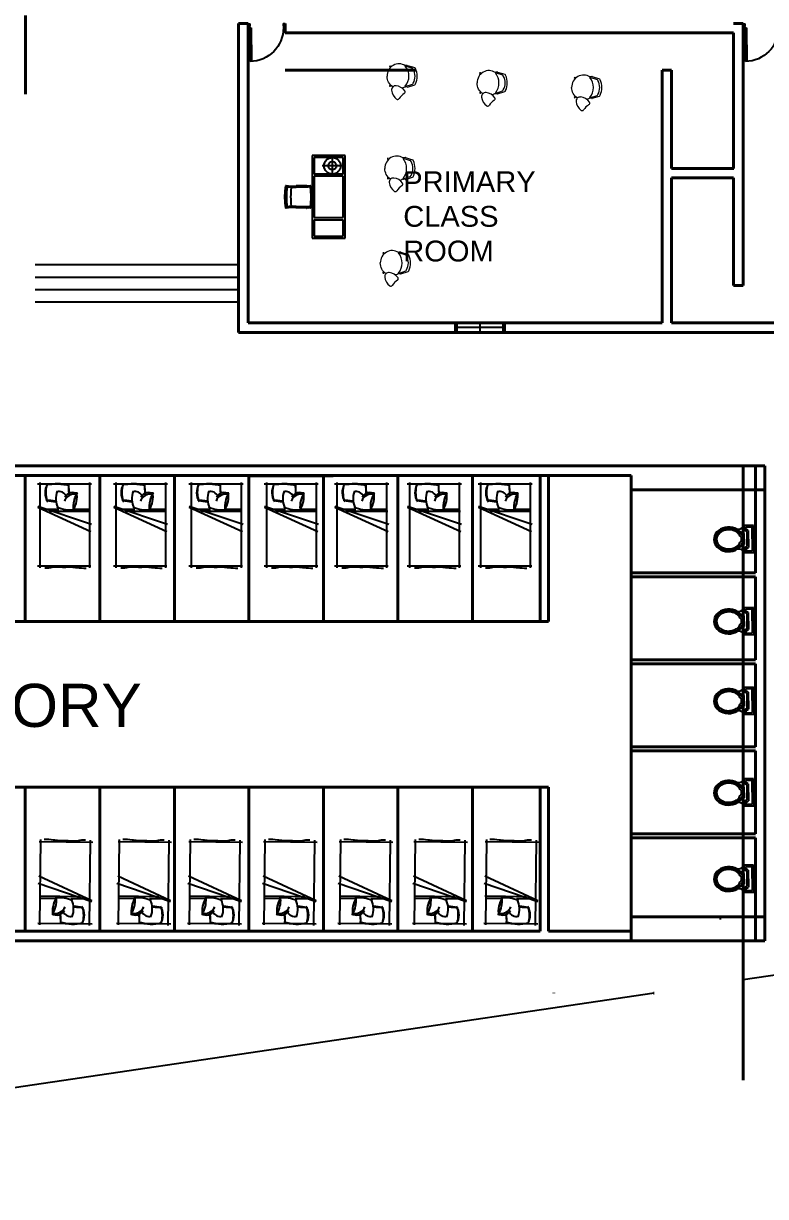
# Model space of a CAD drawing. Header units: metres. Extents: x -353 to 1688, y -477 to 135.
# Drawn here: x 878.74 to 896.66, y 27.53 to 55.85 of the extents above; entities that cross this region are included whole.
import ezdxf

# ---------------------------------------------------------------- set-up
doc = ezdxf.new("R2010")
doc.units = ezdxf.units.M
doc.header["$MEASUREMENT"] = 0
for name, color, linetype in [('door space', 1, 'Continuous'), ('FUR', 7, 'Continuous'), ('ID-LOOSE', 31, 'Continuous'), ('ID-LOOSE2', 8, 'Continuous'), ('WINDOW', 10, 'Continuous')]:
    doc.layers.add(name, color=color, linetype=linetype)
doc.layers.add('STAIR', color=231, linetype='Continuous', plot=False)
doc.layers.add('TEXT', color=141, linetype='Continuous', plot=False)
doc.layers.add('WALL', color=2, linetype='Continuous', lineweight=40)
doc.styles.get("Standard").update_dxf_attribs({"font": 'arial.ttf'})

# ---------------------------------------------------------------- blocks, each defined once
blk = doc.blocks.new('A$C50846A53')
at = {"linetype": 'Continuous'}
for p, q in [((0, 0.74), (0, 0.56)), ((0.5, 0.74), (0, 0.74)), ((0.47, 0.71), (0.03, 0.71)), ((0.03, 0.71), (0.03, 0.59)), ((0.47, 0.59), (0.47, 0.71)), ((0.5, 0.56), (0.5, 0.74)), ((0, 0.56), (0.08, 0.56)), ((0.03, 0.59), (0.063, 0.59)), ((0.093, 0.64), (0.063, 0.59)), ((0.11, 0.61), (0.08, 0.56)), ((0.093, 0.64), (0.407, 0.64)), ((0.11, 0.61), (0.39, 0.61)), ((0.15, 0.557), (0.15, 0.52)), ((0.15, 0.557), (0.351, 0.557)), ((0.17, 0.537), (0.332, 0.537)), ((0.2, 0.507), (0.2, 0.488)), ((0.2, 0.507), (0.301, 0.507)), ((0.301, 0.507), (0.301, 0.488)), ((0.351, 0.557), (0.351, 0.52)), ((0.42, 0.56), (0.39, 0.61)), ((0.437, 0.59), (0.407, 0.64)), ((0.42, 0.56), (0.5, 0.56)), ((0.437, 0.59), (0.47, 0.59))]:
    blk.add_line(p, q, dxfattribs=at)
for centre, radius, start, end in [((-0.039, 0.461), 0.106, 344.642, 68.7339), ((0.11, 0.542), 0.06, 306.0032, 355.4798), ((0.391, 0.542), 0.06, 184.5202, 233.9959), ((0.539, 0.461), 0.106, 111.2661, 195.358)]:
    blk.add_arc(centre, radius, start, end, dxfattribs=at)
blk.add_ellipse((0.251, 0.274), major_axis=(0, 0.274), ratio=0.828948, start_param=0.459479, end_param=5.823706, dxfattribs=at)
for points, knots in [([(0.145, 0.493), (0.144, 0.492), (0.143, 0.491), (0.132, 0.483), (0.123, 0.475), (0.106, 0.457), (0.098, 0.447), (0.084, 0.426), (0.077, 0.415), (0.066, 0.391), (0.061, 0.378), (0.053, 0.352), (0.05, 0.339), (0.045, 0.311), (0.044, 0.298), (0.043, 0.27), (0.043, 0.256), (0.046, 0.228), (0.049, 0.215), (0.055, 0.188), (0.059, 0.175), (0.069, 0.15), (0.075, 0.138), (0.088, 0.116), (0.095, 0.105), (0.111, 0.085), (0.12, 0.077), (0.138, 0.06), (0.147, 0.053), (0.167, 0.041), (0.178, 0.036), (0.199, 0.028), (0.209, 0.025), (0.231, 0.021), (0.242, 0.02), (0.264, 0.02), (0.275, 0.021), (0.297, 0.026), (0.307, 0.029), (0.328, 0.038), (0.338, 0.044), (0.358, 0.057), (0.367, 0.064), (0.385, 0.081), (0.394, 0.09), (0.409, 0.11), (0.416, 0.121), (0.429, 0.144), (0.434, 0.156), (0.444, 0.181), (0.448, 0.194), (0.454, 0.221), (0.456, 0.235), (0.458, 0.262), (0.458, 0.276), (0.457, 0.304), (0.455, 0.318), (0.45, 0.345), (0.447, 0.358), (0.438, 0.384), (0.433, 0.396), (0.421, 0.42), (0.414, 0.431), (0.399, 0.452), (0.391, 0.461), (0.374, 0.479), (0.365, 0.486), (0.356, 0.493)], [0.542145, 0.542145, 0.542145, 0.542145, 0.562703, 0.562703, 0.724661, 0.724661, 0.886619, 0.886619, 1.048577, 1.048577, 1.210535, 1.210535, 1.372493, 1.372493, 1.534451, 1.534451, 1.696409, 1.696409, 1.858367, 1.858367, 2.020325, 2.020325, 2.182283, 2.182283, 2.344241, 2.344241, 2.506199, 2.506199, 2.668157, 2.668157, 2.830115, 2.830115, 2.992073, 2.992073, 3.154031, 3.154031, 3.315989, 3.315989, 3.477947, 3.477947, 3.639905, 3.639905, 3.801863, 3.801863, 3.963821, 3.963821, 4.125779, 4.125779, 4.287737, 4.287737, 4.449695, 4.449695, 4.611653, 4.611653, 4.773611, 4.773611, 4.935569, 4.935569, 5.097526, 5.097526, 5.259484, 5.259484, 5.421442, 5.421442, 5.5834, 5.5834, 5.741045, 5.741045, 5.741045, 5.741045]), ([(0.2, 0.488), (0.17, 0.474), (0.164, 0.47), (0.151, 0.46), (0.144, 0.454), (0.13, 0.439), (0.123, 0.431), (0.111, 0.413), (0.106, 0.404), (0.096, 0.384), (0.091, 0.373), (0.084, 0.352), (0.081, 0.34), (0.076, 0.317), (0.075, 0.305), (0.073, 0.282), (0.073, 0.27), (0.074, 0.246), (0.076, 0.234), (0.08, 0.211), (0.083, 0.2), (0.09, 0.178), (0.095, 0.167), (0.104, 0.147), (0.11, 0.138), (0.122, 0.12), (0.128, 0.112), (0.142, 0.097), (0.149, 0.09), (0.165, 0.078), (0.173, 0.073), (0.189, 0.064), (0.197, 0.06), (0.214, 0.055), (0.222, 0.053), (0.239, 0.05), (0.248, 0.05), (0.266, 0.051), (0.276, 0.052), (0.296, 0.057), (0.306, 0.061), (0.325, 0.071), (0.335, 0.077), (0.353, 0.091), (0.361, 0.099), (0.377, 0.117), (0.384, 0.127), (0.398, 0.149), (0.404, 0.161), (0.414, 0.185), (0.418, 0.198), (0.424, 0.225), (0.426, 0.239), (0.428, 0.267), (0.428, 0.281), (0.426, 0.309), (0.424, 0.323), (0.418, 0.349), (0.414, 0.363), (0.404, 0.387), (0.398, 0.399), (0.385, 0.421), (0.378, 0.431), (0.362, 0.449), (0.353, 0.458), (0.338, 0.469), (0.332, 0.474), (0.301, 0.488)], [0.459479, 0.459479, 0.459479, 0.459479, 0.567422, 0.567422, 0.720865, 0.720865, 0.874307, 0.874307, 1.02775, 1.02775, 1.181192, 1.181192, 1.334635, 1.334635, 1.488077, 1.488077, 1.64152, 1.64152, 1.794963, 1.794963, 1.948405, 1.948405, 2.101848, 2.101848, 2.25529, 2.25529, 2.408733, 2.408733, 2.562175, 2.562175, 2.715618, 2.715618, 2.86906, 2.86906, 3.022503, 3.022503, 3.175946, 3.175946, 3.356457, 3.356457, 3.536968, 3.536968, 3.717479, 3.717479, 3.89799, 3.89799, 4.078501, 4.078501, 4.259012, 4.259012, 4.439523, 4.439523, 4.620035, 4.620035, 4.800546, 4.800546, 4.981057, 4.981057, 5.161568, 5.161568, 5.342079, 5.342079, 5.52259, 5.52259, 5.703101, 5.703101, 5.823706, 5.823706, 5.823706, 5.823706])]:
    blk.add_open_spline(points, degree=3, knots=knots, dxfattribs=at)
blk = doc.blocks.new('Chair 001T')
at = {"lineweight": 18}
for p, q in [((-0.262, 0.497), (-0.209, 0.671)), ((-0.252, 0.44), (-0.193, 0.615)), ((0.252, 0.44), (0.193, 0.615)), ((0.262, 0.497), (0.209, 0.671)), ((-0.263, 0.49), (-0.259, 0.449)), ((0.263, 0.49), (0.259, 0.449)), ((-0.244, 0.086), (-0.229, 0.101)), ((-0.225, 0.066), (-0.209, 0.081)), ((0.225, 0.066), (0.209, 0.081)), ((0.244, 0.086), (0.229, 0.101))]:
    blk.add_line(p, q, dxfattribs=at)
for centre, radius, start, end in [((-0.168, 0.643), 0.05, 110.051, 145.1776), ((-0.152, 0.586), 0.05, 110.051, 145.1776), ((0, 0.283), 0.447, 65.497, 114.5024), ((0, 0.335), 0.343, 60.4999, 119.5001), ((0.152, 0.586), 0.05, 34.8224, 69.949), ((0.168, 0.643), 0.05, 34.8224, 69.949), ((-0.248, 0.492), 0.015, 158.8049, 186.0782), ((-0.249, 0.45), 0.01, 186.0782, 309.0738), ((0, 0.143), 0.385, 50.8156, 129.0738), ((0.528, 0.184), 0.3, 125.1036, 173.6512), ((0.249, 0.45), 0.01, 230.9262, 353.9218), ((0.248, 0.492), 0.015, 353.9218, 21.1951), ((0.379, 0.396), 0.0404, 31.8945, 124.5708), ((0.753, 0.629), 0.4, 211.8945, 238.1259), ((0.52, 0.256), 0.04, 324.8964, 58.1259), ((-0.234, 0.076), 0.014, 135, 315), ((0.234, 0.076), 0.014, 225, 45), ((0.33, 0.207), 0.1, 173.7227, 276.2773), ((0.307, 0.405), 0.3, 276.3488, 324.8964)]:
    blk.add_arc(centre, radius, start, end, dxfattribs=at)
blk.add_ellipse((0, 0.288), major_axis=(-0.3, 0), ratio=0.958333, start_param=5.719729, end_param=7.853982, dxfattribs=at)
at = {"lineweight": 18, "extrusion": (0, 0, -1)}
for start_param, end_param in [(5.719729, 6.00949), (6.829419, 7.853982)]:
    blk.add_ellipse((0, 0.288), major_axis=(0.3, 0), ratio=0.958333, start_param=start_param, end_param=end_param, dxfattribs=at)

msp = doc.modelspace()

# ---------------------------------------------------------------- linework, layer by layer
for p, q in [((896.12366, 55.85296), (896.12366, 52.35408)), ((884.16366, 55.62408), (884.16371, 55.62408)), ((884.16366, 48.39408), (888.16366, 48.39408)), ((910.57138, 34.8947), (896.12366, 32.75951)), ((895.56523, 34.25417), (895.56523, 34.22018)), ((893.97309, 32.44169), (860.73552, 27.5296))]:
    msp.add_line(p, q)
at = {"layer": 'Defpoints'}
msp.add_line((896.12358, 55.85279), (895.89366, 55.85296), dxfattribs=at)
at = {"layer": 'door space'}
for p, q in [((884.16075, 55.84454), (884.21075, 55.84504)), ((884.16175, 55.74454), (884.16075, 55.84454)), ((884.21135, 55.78504), (884.21075, 55.84504)), ((885.01071, 55.85307), (885.06071, 55.85357)), ((885.01071, 55.85307), (885.01131, 55.79307)), ((885.06071, 55.85357), (885.06171, 55.75358)), ((896.11924, 55.84464), (896.16924, 55.84514)), ((896.12025, 55.74464), (896.11924, 55.84464)), ((896.16984, 55.78514), (896.16924, 55.84514)), ((884.20675, 55.745), (884.16175, 55.74454)), ((884.21135, 55.78504), (884.20635, 55.78499)), ((884.20675, 55.745), (884.20635, 55.78499)), ((884.20675, 55.745), (884.24175, 55.74535)), ((884.21488, 54.93504), (884.20675, 55.745)), ((884.24175, 55.74535), (884.24988, 54.93539)), ((885.01631, 55.79312), (885.01131, 55.79307)), ((885.01631, 55.79312), (885.01671, 55.75313)), ((885.06171, 55.75358), (885.01671, 55.75313)), ((896.16524, 55.7451), (896.12025, 55.74464)), ((896.16984, 55.78514), (896.16484, 55.78509)), ((896.16524, 55.7451), (896.16484, 55.78509)), ((896.16524, 55.7451), (896.20024, 55.74545)), ((896.17337, 54.93514), (896.16524, 55.7451)), ((896.20024, 55.74545), (896.20837, 54.93549))]:
    msp.add_line(p, q, dxfattribs=at)
at = {"layer": 'door space', "extrusion": (0, 0, -1)}
for centre in [(884.20675, 55.745), (896.16524, 55.7451)]:
    msp.add_ellipse(centre, major_axis=(-0.56698, -0.57848), ratio=1, start_param=3.92699082, end_param=5.49778714, dxfattribs=at)
at = {"layer": 'FUR'}
for p, q in [((885.71221, 52.66604), (885.71221, 50.66604)), ((886.51221, 52.66604), (885.71221, 52.66604)), ((885.76221, 52.61604), (885.76221, 52.21604)), ((886.46221, 52.61604), (885.76221, 52.61604)), ((886.45021, 52.41704), (885.95021, 52.41704)), ((886.20021, 52.16704), (886.20021, 52.66704)), ((886.46221, 52.21604), (886.46221, 52.61604)), ((886.51221, 50.66604), (886.51221, 52.66604)), ((886.46221, 52.21604), (885.76221, 52.21604)), ((885.76221, 52.16604), (885.76221, 51.16604)), ((886.46221, 52.16604), (885.76221, 52.16604)), ((886.46221, 51.16604), (886.46221, 52.16604)), ((885.08688, 51.93289), (885.06667, 51.93289)), ((885.20856, 51.91656), (885.08688, 51.93289)), ((885.20728, 51.89151), (885.10816, 51.90481)), ((885.17281, 51.89619), (885.17613, 51.92091)), ((885.32221, 51.92011), (885.20649, 51.9165)), ((885.3226, 51.89511), (885.20728, 51.89151)), ((885.32221, 51.92504), (885.32221, 51.92527)), ((885.32221, 51.90604), (885.32221, 51.92504)), ((885.32221, 51.90026), (885.32221, 51.90604)), ((885.56706, 51.93777), (885.32706, 51.93027)), ((885.56737, 51.90276), (885.32737, 51.89526)), ((885.5726, 51.90292), (885.56737, 51.90276)), ((885.57221, 51.90776), (885.57221, 51.93277)), ((885.66706, 51.93089), (885.57221, 51.92792)), ((885.60706, 51.92901), (885.57221, 51.92792)), ((885.66737, 51.90589), (885.5726, 51.90292)), ((885.60737, 51.90401), (885.5726, 51.90292)), ((885.61221, 51.90901), (885.61221, 51.92402)), ((885.66737, 51.90589), (885.6619, 51.90571)), ((885.67171, 51.92203), (885.67221, 51.92203)), ((885.67182, 51.91853), (885.67221, 51.91839)), ((885.67194, 51.91503), (885.67223, 51.91503)), ((885.67221, 51.91088), (885.67221, 51.92589)), ((885.04721, 51.69604), (885.06746, 51.69604)), ((885.04721, 51.68604), (885.06732, 51.68604)), ((885.04721, 51.67604), (885.06724, 51.67604)), ((885.04721, 51.66404), (885.04721, 51.66606)), ((885.09221, 51.66504), (885.04721, 51.66504)), ((885.04721, 51.65404), (885.06724, 51.65404)), ((885.04721, 51.64404), (885.06732, 51.64404)), ((885.04721, 51.63404), (885.06746, 51.63404)), ((885.06721, 51.66404), (885.06721, 51.66604)), ((885.09221, 51.66604), (885.06724, 51.67604)), ((885.09221, 51.66404), (885.06724, 51.65404)), ((885.09221, 51.66604), (885.06732, 51.68604)), ((885.09221, 51.66404), (885.06732, 51.64404)), ((885.09221, 51.66604), (885.06746, 51.69604)), ((885.09221, 51.66404), (885.06746, 51.63404)), ((885.08688, 51.39718), (885.06667, 51.39718)), ((885.20856, 51.41351), (885.08688, 51.39718)), ((885.20728, 51.43857), (885.10816, 51.42526)), ((885.17281, 51.43388), (885.17613, 51.40916)), ((885.32221, 51.40996), (885.20649, 51.41358)), ((885.3226, 51.43496), (885.20728, 51.43857)), ((885.32221, 51.42982), (885.32221, 51.42404)), ((885.32221, 51.42404), (885.32221, 51.40504)), ((885.32221, 51.40504), (885.32221, 51.4048)), ((885.56706, 51.39231), (885.32706, 51.39981)), ((885.56737, 51.42731), (885.32737, 51.43481)), ((885.5726, 51.42715), (885.56737, 51.42731)), ((885.66706, 51.39919), (885.57182, 51.40216)), ((885.57221, 51.42232), (885.57221, 51.3973)), ((885.60706, 51.40106), (885.57221, 51.40215)), ((885.66706, 51.39919), (885.57221, 51.40215)), ((885.66737, 51.42419), (885.5726, 51.42715)), ((885.60737, 51.42606), (885.5726, 51.42715)), ((885.61221, 51.42107), (885.61221, 51.40606)), ((885.66737, 51.42419), (885.6619, 51.42436)), ((885.67171, 51.40804), (885.67221, 51.40804)), ((885.67182, 51.41154), (885.67221, 51.41169)), ((885.67194, 51.41505), (885.67223, 51.41505)), ((885.67221, 51.41919), (885.67221, 51.40418)), ((885.76221, 51.16604), (886.46221, 51.16604)), ((885.76221, 51.11604), (885.76221, 50.71604)), ((885.76221, 51.11604), (886.46221, 51.11604)), ((886.46221, 50.71604), (886.46221, 51.11604)), ((885.76221, 50.71604), (886.46221, 50.71604)), ((885.71221, 50.66604), (886.51221, 50.66604))]:
    msp.add_line(p, q, dxfattribs=at)
for centre, major_axis, start_param, end_param in [((886.20021, 52.41704), (-0.14142, 0.14142), 5.49778714, 11.78097245), ((886.20021, 52.41704), (-0.07071, -0.07071), 3.92699082, 10.21017612), ((886.88721, 51.66604), (-1.30108, 1.30108), 0.63985589, 0.76909309), ((886.88721, 51.66604), (-1.28693, 1.28693), 0.63824494, 0.7689139), ((886.88721, 51.66604), (-1.26926, 1.26926), 0.65198164, 0.78595527), ((886.88721, 51.66604), (-1.19855, -1.19855), -0.91332448, -0.78539816), ((885.19265, 51.88026), (-0.00959, -0.00959), 2.50567038, 3.58377125), ((885.21912, 51.88016), (-0.00936, 0.00936), 6.01224361, 6.90797328), ((885.32721, 51.92527), (-0.00354, -0.00354), 3.95823065, 5.49778714), ((885.32721, 51.90026), (-0.00354, 0.00354), 0.78539816, 2.38743432), ((885.56721, 51.93277), (-0.00354, -0.00354), 2.35619449, 3.95823065), ((885.56721, 51.90776), (-0.00354, 0.00354), 2.38743432, 3.92699082), ((885.60721, 51.92402), (-0.00354, -0.00354), 2.35619449, 3.95823065), ((885.60721, 51.90901), (-0.00354, -0.00354), 0.816638, 2.35619449), ((885.66221, 51.89572), (-0.00707, 0.00707), 3.92699082, 5.52902698), ((885.66721, 51.92589), (-0.00354, -0.00354), 2.35619449, 3.95823065), ((885.66721, 51.91088), (-0.00354, 0.00354), 2.38743432, 3.92699082), ((883.84225, 51.66088), (-1.30459, 1.30459), 3.92978691, 4.05462453), ((885.04721, 51.69104), (-0.00354, 0.00354), 5.49778714, 8.6393798), ((885.04721, 51.68104), (-0.00354, 0.00354), 5.49778714, 8.6393798), ((885.04721, 51.67104), (-0.00354, 0.00354), 5.49778714, 8.6393798), ((885.04721, 51.65904), (-0.00354, 0.00354), 5.49778714, 8.6393798), ((885.04721, 51.64904), (-0.00354, 0.00354), 5.49778714, 8.6393798), ((885.04721, 51.63904), (-0.00354, 0.00354), 5.49778714, 8.6393798), ((886.88721, 51.66404), (-1.30108, -1.30108), -0.76909309, -0.63985589), ((885.06721, 51.69104), (-0.00354, 0.00354), 5.49778714, 8.6393798), ((885.06721, 51.68104), (-0.00354, 0.00354), 5.49778714, 8.6393798), ((885.06721, 51.67104), (-0.00354, 0.00354), 5.49778714, 8.6393798), ((885.06721, 51.65904), (-0.00354, 0.00354), 5.49778714, 8.6393798), ((885.06721, 51.64904), (-0.00354, 0.00354), 5.49778714, 8.6393798), ((885.06721, 51.63904), (-0.00354, 0.00354), 5.49778714, 8.6393798), ((886.88721, 51.66404), (-1.28693, -1.28693), -0.7689139, -0.63824494), ((886.88721, 51.66404), (-1.26926, -1.26926), -0.78595527, -0.65198164), ((886.88721, 51.66404), (-1.19855, 1.19855), 0.78539816, 0.91332448), ((883.84225, 51.6692), (-1.30459, -1.30459), 2.22856078, 2.3533984), ((885.19265, 51.44981), (-0.00959, 0.00959), 2.69941406, 3.77751493), ((885.21912, 51.44991), (-0.00936, -0.00936), -0.62478797, 0.27094169), ((885.32721, 51.42982), (-0.00354, -0.00354), 3.89575098, 5.49778714), ((885.32721, 51.4048), (-0.00354, 0.00354), 0.78539816, 2.32495466), ((885.56721, 51.3973), (-0.00354, 0.00354), 2.32495466, 3.92699082), ((885.56721, 51.42232), (-0.00354, -0.00354), 2.35619449, 3.89575098), ((885.60721, 51.40606), (-0.00354, 0.00354), 2.32495466, 3.92699082), ((885.60721, 51.42107), (-0.00354, 0.00354), 3.92699082, 5.46654731), ((885.66221, 51.43435), (-0.00707, -0.00707), 0.75415833, 2.35619449), ((885.66721, 51.40418), (-0.00354, 0.00354), 2.32495466, 3.92699082), ((885.66721, 51.41919), (-0.00354, -0.00354), 2.35619449, 3.89575098)]:
    msp.add_ellipse(centre, major_axis=major_axis, ratio=1, start_param=start_param, end_param=end_param, dxfattribs=at)
at = {"layer": 'ID-LOOSE', "linetype": 'Continuous'}
for points in [[(879.2525, 42.7131, 0.15235432), (879.38921, 42.72154, 0.05352755), (879.42974, 42.72836, -0.05589674), (879.67184, 42.73081, 0.02697324), (879.75943, 42.72872, -0.03694731), (879.89725, 42.73068, -0.03644179), (880.0322, 42.71559, 0.02377551), (880.25469, 42.70506)], [(881.08847, 42.7131, 0.15235432), (881.22518, 42.72154, 0.05352755), (881.26571, 42.72836, -0.05589674), (881.50781, 42.73081, 0.02697324), (881.5954, 42.72872, -0.03694731), (881.73322, 42.73068, -0.03644179), (881.86818, 42.71559, 0.02377551), (882.09066, 42.70506)], [(882.91303, 42.7131, 0.15235432), (883.04975, 42.72154, 0.05352755), (883.09028, 42.72836, -0.05589674), (883.33237, 42.73081, 0.02697324), (883.41997, 42.72872, -0.03694731), (883.55778, 42.73068, -0.03644179), (883.69274, 42.71559, 0.02377551), (883.91523, 42.70506)], [(884.72979, 42.7131, 0.15235432), (884.86651, 42.72154, 0.05352755), (884.90704, 42.72836, -0.05589674), (885.14913, 42.73081, 0.02697324), (885.23673, 42.72872, -0.03694731), (885.37454, 42.73068, -0.03644179), (885.5095, 42.71559, 0.02377551), (885.73199, 42.70506)], [(886.42892, 42.7131, 0.15235432), (886.56564, 42.72154, 0.05352755), (886.60617, 42.72836, -0.05589674), (886.84826, 42.73081, 0.02697324), (886.93586, 42.72872, -0.03694731), (887.07367, 42.73068, -0.03644179), (887.20863, 42.71559, 0.02377551), (887.43111, 42.70506)], [(888.18507, 42.7131, 0.15235432), (888.32178, 42.72154, 0.05352755), (888.36231, 42.72836, -0.05589674), (888.60441, 42.73081, 0.02697324), (888.692, 42.72872, -0.03694731), (888.82982, 42.73068, -0.03644179), (888.96478, 42.71559, 0.02377551), (889.18726, 42.70506)], [(889.8956, 42.7131, 0.15235432), (890.03232, 42.72154, 0.05352755), (890.07285, 42.72836, -0.05589674), (890.31494, 42.73081, 0.02697324), (890.40254, 42.72872, -0.03694731), (890.54035, 42.73068, -0.03644179), (890.67531, 42.71559, 0.02377551), (890.8978, 42.70506)], [(880.24082, 36.1308, 0.15235432), (880.10402, 36.12392, 0.05352755), (880.06341, 36.11757, -0.05589674), (879.8213, 36.11789, 0.02697324), (879.73374, 36.12098, -0.03694731), (879.59591, 36.1206, -0.03644179), (879.46113, 36.13724, 0.02377551), (879.23878, 36.15031)], [(882.14142, 36.1308, 0.15235432), (882.00461, 36.12392, 0.05352755), (881.96401, 36.11757, -0.05589674), (881.7219, 36.11789, 0.02697324), (881.63433, 36.12098, -0.03694731), (881.49651, 36.1206, -0.03644179), (881.36173, 36.13724, 0.02377551), (881.13938, 36.15031)], [(883.8547, 36.1308, 0.15235432), (883.7179, 36.12392, 0.05352755), (883.6773, 36.11757, -0.05589674), (883.43519, 36.11789, 0.02697324), (883.34762, 36.12098, -0.03694731), (883.20979, 36.1206, -0.03644179), (883.07502, 36.13724, 0.02377551), (882.85267, 36.15031)], [(885.65592, 36.1308, 0.15235432), (885.51912, 36.12392, 0.05352755), (885.47851, 36.11757, -0.05589674), (885.2364, 36.11789, 0.02697324), (885.14884, 36.12098, -0.03694731), (885.01101, 36.1206, -0.03644179), (884.87623, 36.13724, 0.02377551), (884.65388, 36.15031)], [(887.48248, 36.1308, 0.15235432), (887.34568, 36.12392, 0.05352755), (887.30507, 36.11757, -0.05589674), (887.06297, 36.11789, 0.02697324), (886.9754, 36.12098, -0.03694731), (886.83757, 36.1206, -0.03644179), (886.70279, 36.13724, 0.02377551), (886.48045, 36.15031)], [(889.28781, 36.1308, 0.15235432), (889.15101, 36.12392, 0.05352755), (889.1104, 36.11757, -0.05589674), (888.86829, 36.11789, 0.02697324), (888.78073, 36.12098, -0.03694731), (888.6429, 36.1206, -0.03644179), (888.50812, 36.13724, 0.02377551), (888.28577, 36.15031)], [(891.00818, 36.1308, 0.15235432), (890.87138, 36.12392, 0.05352755), (890.83077, 36.11757, -0.05589674), (890.58866, 36.11789, 0.02697324), (890.5011, 36.12098, -0.03694731), (890.36327, 36.1206, -0.03644179), (890.22849, 36.13724, 0.02377551), (890.00614, 36.15031)]]:
    msp.add_lwpolyline(points, format="xyb", dxfattribs=at)
at = {"layer": 'ID-LOOSE2', "linetype": 'Continuous'}
for p, q in [((879.13284, 44.76834), (879.13284, 42.70659)), ((880.33284, 44.76834), (880.33284, 42.70659)), ((880.96882, 44.76834), (880.96882, 42.70659)), ((882.16882, 44.76834), (882.16882, 42.70659)), ((882.79338, 44.76834), (882.79338, 42.70659)), ((883.99338, 44.76834), (883.99338, 42.70659)), ((884.61014, 44.76834), (884.61014, 42.70659)), ((885.81014, 44.76834), (885.81014, 42.70659)), ((886.30927, 44.76834), (886.30927, 42.70659)), ((887.50927, 44.76834), (887.50927, 42.70659)), ((888.06542, 44.76834), (888.06542, 42.70659)), ((889.26542, 44.76834), (889.26542, 42.70659)), ((889.77595, 44.76834), (889.77595, 42.70659)), ((890.97595, 44.76834), (890.97595, 42.70659)), ((879.08375, 44.19996), (880.38567, 43.76821)), ((880.91972, 44.19996), (882.22164, 43.76821)), ((882.74429, 44.19996), (884.04621, 43.76821)), ((884.56105, 44.19996), (885.86296, 43.76821)), ((886.26018, 44.19996), (887.56209, 43.76821)), ((888.01632, 44.19996), (889.31824, 43.76821)), ((889.72686, 44.19996), (891.02878, 43.76821)), ((879.08416, 44.17092), (880.36861, 43.59059)), ((879.25529, 44.1287), (879.59386, 44.1287)), ((879.35766, 44.0779), (880.35934, 44.0779)), ((879.97065, 44.1287), (880.34977, 44.1287)), ((880.92013, 44.17092), (882.20458, 43.59059)), ((881.09126, 44.1287), (881.42983, 44.1287)), ((881.19363, 44.0779), (882.19531, 44.0779)), ((881.80662, 44.1287), (882.18575, 44.1287)), ((882.7447, 44.17092), (884.02915, 43.59059)), ((882.91583, 44.1287), (883.2544, 44.1287)), ((883.0182, 44.0779), (884.01988, 44.0779)), ((883.63119, 44.1287), (884.01031, 44.1287)), ((884.56146, 44.17092), (885.84591, 43.59059)), ((884.73259, 44.1287), (885.07115, 44.1287)), ((884.83496, 44.0779), (885.83663, 44.0779)), ((885.44795, 44.1287), (885.82707, 44.1287)), ((886.26059, 44.17092), (887.54504, 43.59059)), ((886.43172, 44.1287), (886.77028, 44.1287)), ((886.53409, 44.0779), (887.53576, 44.0779)), ((887.14708, 44.1287), (887.5262, 44.1287)), ((888.01674, 44.17092), (889.30119, 43.59059)), ((888.18787, 44.1287), (888.52643, 44.1287)), ((888.29023, 44.0779), (889.29191, 44.0779)), ((888.90322, 44.1287), (889.28235, 44.1287)), ((889.72727, 44.17092), (891.01172, 43.59059)), ((889.8984, 44.1287), (890.23697, 44.1287)), ((890.00077, 44.0779), (891.00244, 44.0779)), ((890.61376, 44.1287), (890.99288, 44.1287)), ((879.07482, 42.7613), (880.36984, 42.7613)), ((880.91079, 42.7613), (882.20581, 42.7613)), ((882.73536, 42.7613), (884.03038, 42.7613)), ((884.55212, 42.7613), (885.84714, 42.7613)), ((886.25125, 42.7613), (887.54627, 42.7613)), ((888.00739, 42.7613), (889.30241, 42.7613)), ((889.71793, 42.7613), (891.01295, 42.7613)), ((880.41793, 36.08058), (879.12299, 36.0954)), ((879.13701, 34.08806), (879.16061, 36.14968)), ((880.33694, 34.07433), (880.36053, 36.13594)), ((882.31853, 36.08058), (881.02359, 36.0954)), ((881.03761, 34.08806), (881.06121, 36.14968)), ((882.23753, 34.07433), (882.26113, 36.13594)), ((884.03181, 36.08058), (882.73688, 36.0954)), ((882.7509, 34.08806), (882.7745, 36.14968)), ((883.95082, 34.07433), (883.97442, 36.13594)), ((885.83303, 36.08058), (884.53809, 36.0954)), ((884.55211, 34.08806), (884.57571, 36.14968)), ((885.75204, 34.07433), (885.77563, 36.13594)), ((887.65959, 36.08058), (886.36466, 36.0954)), ((886.37868, 34.08806), (886.40228, 36.14968)), ((887.5786, 34.07433), (887.6022, 36.13594)), ((889.46492, 36.08058), (888.16998, 36.0954)), ((888.184, 34.08806), (888.2076, 36.14968)), ((889.38392, 34.07433), (889.40752, 36.13594)), ((891.18529, 36.08058), (889.89035, 36.0954)), ((889.90437, 34.08806), (889.92797, 36.14968)), ((891.1043, 34.07433), (891.12789, 36.13594)), ((880.39245, 34.67115), (879.11473, 35.26614)), ((882.29305, 34.67115), (881.01533, 35.26614)), ((884.00634, 34.67115), (882.72862, 35.26614)), ((885.80755, 34.67115), (884.52983, 35.26614)), ((887.63412, 34.67115), (886.35639, 35.26614)), ((889.43944, 34.67115), (888.16172, 35.26614)), ((891.15981, 34.67115), (889.88209, 35.26614)), ((880.39253, 34.64211), (879.09564, 35.08873)), ((882.29313, 34.64211), (880.99624, 35.08873)), ((884.00642, 34.64211), (882.70953, 35.08873)), ((885.80763, 34.64211), (884.51074, 35.08873)), ((887.6342, 34.64211), (886.33731, 35.08873)), ((889.43952, 34.64211), (888.14263, 35.08873)), ((891.15989, 34.64211), (889.863, 35.08873)), ((880.12004, 34.7673), (879.11843, 34.77876)), ((879.50651, 34.72352), (879.12741, 34.72786)), ((880.22182, 34.71533), (879.88327, 34.71921)), ((882.02064, 34.7673), (881.01903, 34.77876)), ((881.40711, 34.72352), (881.02801, 34.72786)), ((882.12242, 34.71533), (881.78387, 34.71921)), ((883.73392, 34.7673), (882.73231, 34.77876)), ((883.12039, 34.72352), (882.74129, 34.72786)), ((883.8357, 34.71533), (883.49716, 34.71921)), ((885.53514, 34.7673), (884.53353, 34.77876)), ((884.92161, 34.72352), (884.54251, 34.72786)), ((885.63692, 34.71533), (885.29837, 34.71921)), ((887.3617, 34.7673), (886.36009, 34.77876)), ((886.74817, 34.72352), (886.36907, 34.72786)), ((887.46348, 34.71533), (887.12494, 34.71921)), ((889.16703, 34.7673), (888.16542, 34.77876)), ((888.5535, 34.72352), (888.1744, 34.72786)), ((889.26881, 34.71533), (888.93026, 34.71921)), ((890.8874, 34.7673), (889.88579, 34.77876)), ((890.27387, 34.72352), (889.89477, 34.72786)), ((890.98918, 34.71533), (890.65063, 34.71921))]:
    msp.add_line(p, q, dxfattribs=at)
at = {"layer": 'ID-LOOSE2', "color": 7, "linetype": 'Continuous'}
for p, q in [((879.07482, 44.7383), (880.38315, 44.7383)), ((880.91079, 44.7383), (882.21913, 44.7383)), ((882.73536, 44.7383), (884.04369, 44.7383)), ((884.55212, 44.7383), (885.86045, 44.7383)), ((886.25125, 44.7383), (887.55958, 44.7383)), ((888.00739, 44.7383), (889.31573, 44.7383)), ((889.71793, 44.7383), (891.02626, 44.7383)), ((880.3953, 34.10371), (879.08705, 34.11868)), ((882.2959, 34.10371), (880.98765, 34.11868)), ((884.00919, 34.10371), (882.70094, 34.11868)), ((885.8104, 34.10371), (884.50215, 34.11868)), ((887.63696, 34.10371), (886.32872, 34.11868)), ((889.44229, 34.10371), (888.13404, 34.11868)), ((891.16266, 34.10371), (889.85441, 34.11868))]:
    msp.add_line(p, q, dxfattribs=at)
for centre, radius, start, end in [((879.64898, 44.5222), 0.38873, 147.509962, 213.833595), ((879.55044, 43.32089), 1.41732, 78.579336, 100.017214), ((880.03528, 44.37893), 0.51276, 159.302573, 206.502635), ((879.59127, 44.34449), 0.20995, 24.752318, 103.91918), ((879.92719, 44.31983), 0.20816, 54.167062, 153.84213), ((878.33903, 44.5123), 1.50512, 359.153578, 7.553295), ((880.59989, 44.1734), 0.65945, 151.045551, 184.149692), ((879.4087, 44.43355), 0.62481, 328.654191, 9.197687), ((881.48495, 44.5222), 0.38873, 147.509962, 213.833595), ((881.38641, 43.32089), 1.41732, 78.579336, 100.017214), ((881.87125, 44.37893), 0.51276, 159.302573, 206.502635), ((881.42724, 44.34449), 0.20995, 24.752318, 103.91918), ((881.76316, 44.31983), 0.20816, 54.167062, 153.84213), ((880.175, 44.5123), 1.50512, 359.153578, 7.553295), ((882.43587, 44.1734), 0.65945, 151.045551, 184.149692), ((881.24467, 44.43355), 0.62481, 328.654191, 9.197687), ((883.30952, 44.5222), 0.38873, 147.509962, 213.833595), ((883.21098, 43.32089), 1.41732, 78.579336, 100.017214), ((883.69582, 44.37893), 0.51276, 159.302573, 206.502635), ((883.25181, 44.34449), 0.20995, 24.752318, 103.91918), ((883.58773, 44.31983), 0.20816, 54.167062, 153.84213), ((881.99957, 44.5123), 1.50512, 359.153578, 7.553295), ((884.26043, 44.1734), 0.65945, 151.045551, 184.149692), ((883.06924, 44.43355), 0.62481, 328.654191, 9.197687), ((885.12628, 44.5222), 0.38873, 147.509962, 213.833595), ((885.02774, 43.32089), 1.41732, 78.579336, 100.017214), ((885.51258, 44.37893), 0.51276, 159.302573, 206.502635), ((885.06857, 44.34449), 0.20995, 24.752318, 103.91918), ((885.40449, 44.31983), 0.20816, 54.167062, 153.84213), ((883.81633, 44.5123), 1.50512, 359.153578, 7.553295), ((886.07719, 44.1734), 0.65945, 151.045551, 184.149692), ((884.886, 44.43355), 0.62481, 328.654191, 9.197687), ((886.82541, 44.5222), 0.38873, 147.509962, 213.833595), ((886.72687, 43.32089), 1.41732, 78.579336, 100.017214), ((887.21171, 44.37893), 0.51276, 159.302573, 206.502635), ((886.7677, 44.34449), 0.20995, 24.752318, 103.91918), ((887.10362, 44.31983), 0.20816, 54.167062, 153.84213), ((885.51546, 44.5123), 1.50512, 359.153578, 7.553295), ((887.77632, 44.1734), 0.65945, 151.045551, 184.149692), ((886.58513, 44.43355), 0.62481, 328.654191, 9.197687), ((888.58155, 44.5222), 0.38873, 147.509962, 213.833595), ((888.48302, 43.32089), 1.41732, 78.579336, 100.017214), ((888.96786, 44.37893), 0.51276, 159.302573, 206.502635), ((888.52384, 44.34449), 0.20995, 24.752318, 103.91918), ((888.85976, 44.31983), 0.20816, 54.167062, 153.84213), ((887.2716, 44.5123), 1.50512, 359.153578, 7.553295), ((889.53247, 44.1734), 0.65945, 151.045551, 184.149692), ((888.34128, 44.43355), 0.62481, 328.654191, 9.197687), ((890.29209, 44.5222), 0.38873, 147.509962, 213.833595), ((890.19355, 43.32089), 1.41732, 78.579336, 100.017214), ((890.67839, 44.37893), 0.51276, 159.302573, 206.502635), ((890.23438, 44.34449), 0.20995, 24.752318, 103.91918), ((890.5703, 44.31983), 0.20816, 54.167062, 153.84213), ((888.98214, 44.5123), 1.50512, 359.153578, 7.553295), ((891.243, 44.1734), 0.65945, 151.045551, 184.149692), ((890.05181, 44.43355), 0.62481, 328.654191, 9.197687), ((879.56513, 45.56291), 1.25148, 258.116915, 267.884926), ((881.4011, 45.56291), 1.25148, 258.116915, 267.884926), ((883.22567, 45.56291), 1.25148, 258.116915, 267.884926), ((885.04243, 45.56291), 1.25148, 258.116915, 267.884926), ((886.74156, 45.56291), 1.25148, 258.116915, 267.884926), ((888.49771, 45.56291), 1.25148, 258.116915, 267.884926), ((890.20824, 45.56291), 1.25148, 258.116915, 267.884926), ((879.86013, 44.81523), 0.70718, 243.959976, 279.347385), ((881.6961, 44.81523), 0.70718, 243.959976, 279.347385), ((883.52067, 44.81523), 0.70718, 243.959976, 279.347385), ((885.33742, 44.81523), 0.70718, 243.959976, 279.347385), ((887.03655, 44.81523), 0.70718, 243.959976, 279.347385), ((888.7927, 44.81523), 0.70718, 243.959976, 279.347385), ((890.50323, 44.81523), 0.70718, 243.959976, 279.347385), ((880.06493, 34.41225), 0.62481, 147.998363, 188.541859), ((878.87679, 34.68602), 0.65945, 330.389723, 3.493864), ((879.60916, 34.03577), 0.70718, 63.304147, 98.691556), ((879.43901, 34.47404), 0.51276, 338.646744, 25.846806), ((881.96553, 34.41225), 0.62481, 147.998363, 188.541859), ((880.77739, 34.68602), 0.65945, 330.389723, 3.493864), ((881.50976, 34.03577), 0.70718, 63.304147, 98.691556), ((881.33961, 34.47404), 0.51276, 338.646744, 25.846806), ((883.67881, 34.41225), 0.62481, 147.998363, 188.541859), ((882.49068, 34.68602), 0.65945, 330.389723, 3.493864), ((883.22305, 34.03577), 0.70718, 63.304147, 98.691556), ((883.0529, 34.47404), 0.51276, 338.646744, 25.846806), ((885.48003, 34.41225), 0.62481, 147.998363, 188.541859), ((884.29189, 34.68602), 0.65945, 330.389723, 3.493864), ((885.02426, 34.03577), 0.70718, 63.304147, 98.691556), ((884.85411, 34.47404), 0.51276, 338.646744, 25.846806), ((887.30659, 34.41225), 0.62481, 147.998363, 188.541859), ((886.11845, 34.68602), 0.65945, 330.389723, 3.493864), ((886.85083, 34.03577), 0.70718, 63.304147, 98.691556), ((886.68068, 34.47404), 0.51276, 338.646744, 25.846806), ((889.11192, 34.41225), 0.62481, 147.998363, 188.541859), ((887.92378, 34.68602), 0.65945, 330.389723, 3.493864), ((888.65615, 34.03577), 0.70718, 63.304147, 98.691556), ((888.486, 34.47404), 0.51276, 338.646744, 25.846806), ((890.83229, 34.41225), 0.62481, 147.998363, 188.541859), ((889.64415, 34.68602), 0.65945, 330.389723, 3.493864), ((890.37652, 34.03577), 0.70718, 63.304147, 98.691556), ((890.20637, 34.47404), 0.51276, 338.646744, 25.846806), ((879.54778, 34.5319), 0.20816, 233.511233, 333.186301), ((881.13363, 34.32127), 1.50512, 178.497749, 186.897466), ((879.88339, 34.5034), 0.20995, 204.09649, 283.263351), ((879.89558, 33.28476), 1.25148, 77.461087, 87.229098), ((879.82365, 34.32636), 0.38873, 326.854133, 33.177766), ((881.44837, 34.5319), 0.20816, 233.511233, 333.186301), ((883.03423, 34.32127), 1.50512, 178.497749, 186.897466), ((881.78399, 34.5034), 0.20995, 204.09649, 283.263351), ((881.79618, 33.28476), 1.25148, 77.461087, 87.229098), ((881.72425, 34.32636), 0.38873, 326.854133, 33.177766), ((883.16166, 34.5319), 0.20816, 233.511233, 333.186301), ((884.74752, 34.32127), 1.50512, 178.497749, 186.897466), ((883.49728, 34.5034), 0.20995, 204.09649, 283.263351), ((883.50947, 33.28476), 1.25148, 77.461087, 87.229098), ((883.43754, 34.32636), 0.38873, 326.854133, 33.177766), ((884.96288, 34.5319), 0.20816, 233.511233, 333.186301), ((886.54873, 34.32127), 1.50512, 178.497749, 186.897466), ((885.29849, 34.5034), 0.20995, 204.09649, 283.263351), ((885.31068, 33.28476), 1.25148, 77.461087, 87.229098), ((885.23875, 34.32636), 0.38873, 326.854133, 33.177766), ((886.78944, 34.5319), 0.20816, 233.511233, 333.186301), ((888.37529, 34.32127), 1.50512, 178.497749, 186.897466), ((887.12506, 34.5034), 0.20995, 204.09649, 283.263351), ((887.13725, 33.28476), 1.25148, 77.461087, 87.229098), ((887.06532, 34.32636), 0.38873, 326.854133, 33.177766), ((888.59477, 34.5319), 0.20816, 233.511233, 333.186301), ((890.18062, 34.32127), 1.50512, 178.497749, 186.897466), ((888.93038, 34.5034), 0.20995, 204.09649, 283.263351), ((888.94257, 33.28476), 1.25148, 77.461087, 87.229098), ((888.87064, 34.32636), 0.38873, 326.854133, 33.177766), ((890.31514, 34.5319), 0.20816, 233.511233, 333.186301), ((891.90099, 34.32127), 1.50512, 178.497749, 186.897466), ((890.65075, 34.5034), 0.20995, 204.09649, 283.263351), ((890.66294, 33.28476), 1.25148, 77.461087, 87.229098), ((890.59101, 34.32636), 0.38873, 326.854133, 33.177766), ((879.93593, 35.52646), 1.41732, 257.923507, 279.361386), ((881.83653, 35.52646), 1.41732, 257.923507, 279.361386), ((883.54982, 35.52646), 1.41732, 257.923507, 279.361386), ((885.35103, 35.52646), 1.41732, 257.923507, 279.361386), ((887.1776, 35.52646), 1.41732, 257.923507, 279.361386), ((888.98292, 35.52646), 1.41732, 257.923507, 279.361386), ((890.70329, 35.52646), 1.41732, 257.923507, 279.361386)]:
    msp.add_arc(centre, radius, start, end, dxfattribs=at)
at = {"layer": 'ID-LOOSE2', "linetype": 'Continuous'}
for centre, radius, start, end in [((879.93996, 44.53333), 0.66193, 163.926349, 197.140869), ((879.52467, 42.99073), 1.7363, 79.04869, 97.940841), ((879.9659, 44.24045), 0.24841, 78.041256, 160.834226), ((882.73915, 44.72909), 2.91289, 180.106285, 184.331167), ((881.77593, 44.53333), 0.66193, 163.926349, 197.140869), ((881.36065, 42.99073), 1.7363, 79.04869, 97.940841), ((881.80187, 44.24045), 0.24841, 78.041256, 160.834226), ((884.57512, 44.72909), 2.91289, 180.106285, 184.331167), ((883.6005, 44.53333), 0.66193, 163.926349, 197.140869), ((883.18521, 42.99073), 1.7363, 79.04869, 97.940841), ((883.62644, 44.24045), 0.24841, 78.041256, 160.834226), ((886.39969, 44.72909), 2.91289, 180.106285, 184.331167), ((885.41726, 44.53333), 0.66193, 163.926349, 197.140869), ((885.00197, 42.99073), 1.7363, 79.04869, 97.940841), ((885.44319, 44.24045), 0.24841, 78.041256, 160.834226), ((888.21645, 44.72909), 2.91289, 180.106285, 184.331167), ((887.11639, 44.53333), 0.66193, 163.926349, 197.140869), ((886.7011, 42.99073), 1.7363, 79.04869, 97.940841), ((887.14232, 44.24045), 0.24841, 78.041256, 160.834226), ((889.91558, 44.72909), 2.91289, 180.106285, 184.331167), ((888.87253, 44.53333), 0.66193, 163.926349, 197.140869), ((888.45725, 42.99073), 1.7363, 79.04869, 97.940841), ((888.89847, 44.24045), 0.24841, 78.041256, 160.834226), ((891.67172, 44.72909), 2.91289, 180.106285, 184.331167), ((890.58307, 44.53333), 0.66193, 163.926349, 197.140869), ((890.16778, 42.99073), 1.7363, 79.04869, 97.940841), ((890.609, 44.24045), 0.24841, 78.041256, 160.834226), ((893.38226, 44.72909), 2.91289, 180.106285, 184.331167), ((878.32665, 34.34389), 10.04598, 83.213222, 84.547616), ((880.16262, 34.34389), 10.04598, 83.213222, 84.547616), ((881.98719, 34.34389), 10.04598, 83.213222, 84.547616), ((883.80394, 34.34389), 10.04598, 83.213222, 84.547616), ((885.50307, 34.34389), 10.04598, 83.213222, 84.547616), ((887.25922, 34.34389), 10.04598, 83.213222, 84.547616), ((888.96975, 34.34389), 10.04598, 83.213222, 84.547616), ((879.50998, 34.61172), 0.24841, 257.385428, 340.178398), ((876.73131, 34.15485), 2.91289, 359.450456, 3.675338), ((881.2624, 44.48887), 10.04598, 262.557393, 263.891788), ((879.53256, 34.31856), 0.66193, 343.270521, 16.48504), ((881.41058, 34.61172), 0.24841, 257.385428, 340.178398), ((878.63191, 34.15485), 2.91289, 359.450456, 3.675338), ((883.163, 44.48887), 10.04598, 262.557393, 263.891788), ((881.43316, 34.31856), 0.66193, 343.270521, 16.48504), ((883.12387, 34.61172), 0.24841, 257.385428, 340.178398), ((880.3452, 34.15485), 2.91289, 359.450456, 3.675338), ((884.87629, 44.48887), 10.04598, 262.557393, 263.891788), ((883.14645, 34.31856), 0.66193, 343.270521, 16.48504), ((884.92508, 34.61172), 0.24841, 257.385428, 340.178398), ((882.14641, 34.15485), 2.91289, 359.450456, 3.675338), ((886.6775, 44.48887), 10.04598, 262.557393, 263.891788), ((884.94766, 34.31856), 0.66193, 343.270521, 16.48504), ((886.75164, 34.61172), 0.24841, 257.385428, 340.178398), ((883.97298, 34.15485), 2.91289, 359.450456, 3.675338), ((888.50406, 44.48887), 10.04598, 262.557393, 263.891788), ((886.77423, 34.31856), 0.66193, 343.270521, 16.48504), ((888.55697, 34.61172), 0.24841, 257.385428, 340.178398), ((885.7783, 34.15485), 2.91289, 359.450456, 3.675338), ((890.30939, 44.48887), 10.04598, 262.557393, 263.891788), ((888.57955, 34.31856), 0.66193, 343.270521, 16.48504), ((890.27734, 34.61172), 0.24841, 257.385428, 340.178398), ((887.49867, 34.15485), 2.91289, 359.450456, 3.675338), ((892.02976, 44.48887), 10.04598, 262.557393, 263.891788), ((890.29992, 34.31856), 0.66193, 343.270521, 16.48504), ((879.96548, 35.85631), 1.7363, 258.392862, 277.285012), ((881.86608, 35.85631), 1.7363, 258.392862, 277.285012), ((883.57936, 35.85631), 1.7363, 258.392862, 277.285012), ((885.38058, 35.85631), 1.7363, 258.392862, 277.285012), ((887.20714, 35.85631), 1.7363, 258.392862, 277.285012), ((889.01247, 35.85631), 1.7363, 258.392862, 277.285012), ((890.73284, 35.85631), 1.7363, 258.392862, 277.285012)]:
    msp.add_arc(centre, radius, start, end, dxfattribs=at)
at = {"layer": 'STAIR'}
for p, q in [((879.0215, 50.0306), (883.93366, 50.0306)), ((879.0215, 49.7306), (883.93366, 49.7306)), ((879.0215, 49.4306), (883.93366, 49.4306)), ((879.0215, 49.1306), (883.93366, 49.1306))]:
    msp.add_line(p, q, dxfattribs=at)
at = {"layer": 'WALL'}
for p, q in [((878.7915, 54.14423), (878.7915, 56.04423)), ((883.93366, 55.85408), (883.93366, 48.39408)), ((884.16371, 55.85337), (883.93366, 55.85337)), ((884.16371, 55.85337), (884.16371, 55.62337)), ((885.06371, 55.62337), (885.06371, 55.85337)), ((895.89049, 55.852), (896.12049, 55.852)), ((895.89366, 55.85296), (895.89366, 55.852)), ((896.12049, 55.852), (896.12049, 49.52408)), ((896.12358, 55.85279), (896.12358, 55.62279)), ((884.16366, 55.62408), (884.16366, 48.62408)), ((885.06371, 55.62408), (894.16366, 55.62408)), ((885.06371, 55.62408), (895.89049, 55.62408)), ((895.89049, 55.62408), (895.89049, 52.352)), ((896.12358, 55.62279), (896.12366, 55.62279)), ((896.12366, 55.62408), (896.12366, 52.35408)), ((885.06371, 54.72408), (888.22613, 54.72408)), ((885.06371, 54.72408), (888.22613, 54.72408)), ((894.16366, 54.72408), (894.39366, 54.72408)), ((894.16366, 48.62408), (894.16366, 54.72408)), ((894.39366, 52.35408), (894.39366, 54.72408)), ((894.39366, 52.35408), (895.89049, 52.35408)), ((894.39366, 48.62408), (894.39366, 52.12408)), ((894.39366, 52.12408), (895.89049, 52.12408)), ((895.89366, 52.352), (895.89049, 52.352)), ((895.89049, 52.12408), (895.89049, 49.52408)), ((896.12049, 52.35408), (896.12366, 52.35408)), ((895.89049, 49.75408), (895.89366, 49.75408)), ((895.89049, 49.52408), (896.12049, 49.52408)), ((884.16366, 48.62408), (894.16366, 48.62408)), ((894.39366, 48.62408), (906.12366, 48.62408)), ((894.39366, 48.62408), (895.89366, 48.62408)), ((883.93366, 48.39408), (894.16366, 48.39408)), ((890.36366, 48.39408), (906.35366, 48.39408)), ((894.39366, 48.39408), (895.89366, 48.39408)), ((867.75466, 45.17003), (891.61466, 45.17003)), ((891.61466, 45.17003), (893.41466, 45.17003)), ((893.41466, 45.17003), (896.64466, 45.17003)), ((896.12049, 45.17003), (896.12049, 30.33713)), ((896.41466, 45.17003), (896.41466, 42.59003)), ((896.64466, 45.17003), (896.64466, 33.7032)), ((867.98466, 44.94003), (891.22157, 44.94003)), ((878.78466, 41.41552), (878.78466, 44.94003)), ((880.58466, 41.41552), (880.58466, 44.94003)), ((882.38466, 41.41552), (882.38466, 44.94003)), ((884.18466, 41.41552), (884.18466, 44.94003)), ((884.19157, 44.9332), (886.22157, 44.9332)), ((885.98466, 41.41552), (885.98466, 44.94003)), ((887.78466, 41.41552), (887.78466, 44.94003)), ((889.58466, 41.41552), (889.58466, 44.94003)), ((891.22157, 44.94003), (891.22157, 41.41552)), ((891.22157, 44.94003), (893.41466, 44.94003)), ((891.42157, 44.94003), (891.42157, 41.41552)), ((893.41466, 44.94003), (893.41466, 33.7032)), ((893.41466, 44.59003), (896.64466, 44.59003)), ((893.41466, 42.59003), (896.41466, 42.59003)), ((893.41466, 42.49003), (896.41466, 42.49003)), ((896.41466, 42.49003), (896.41466, 40.49003)), ((891.42157, 41.41552), (867.75466, 41.41552)), ((893.41466, 40.49003), (896.41466, 40.49003)), ((893.41466, 40.39003), (896.41466, 40.39003)), ((896.41466, 40.39003), (896.41466, 38.39003)), ((893.41466, 38.39003), (896.41466, 38.39003)), ((893.41466, 38.29003), (896.41466, 38.29003)), ((896.41466, 38.29003), (896.41466, 36.29003)), ((867.15466, 37.41552), (891.42157, 37.41552)), ((878.78466, 33.94003), (878.78466, 37.41552)), ((880.58466, 33.94003), (880.58466, 37.41552)), ((882.38466, 33.94003), (882.38466, 37.41552)), ((884.18466, 33.94003), (884.18466, 37.41552)), ((885.98466, 33.94003), (885.98466, 37.41552)), ((887.78466, 33.94003), (887.78466, 37.41552)), ((889.58466, 33.94003), (889.58466, 37.41552)), ((891.22157, 37.41552), (891.22157, 33.94003)), ((891.42157, 37.41552), (891.42157, 33.94003)), ((893.41466, 36.29003), (896.41466, 36.29003)), ((893.41466, 36.19003), (896.41466, 36.19003)), ((896.41466, 36.19003), (896.41466, 33.7032)), ((896.64466, 34.2832), (893.41466, 34.2832)), ((889.58466, 33.94003), (865.99157, 33.94003)), ((890.99157, 33.9332), (887.49157, 33.9332)), ((891.22157, 33.94003), (890.99157, 33.94003)), ((893.41466, 33.94003), (891.42157, 33.94003)), ((896.64466, 33.7032), (865.76157, 33.7032)), ((891.55, 32.44537), (891.55, 32.43854)), ((893.97309, 32.43854), (893.95181, 32.43854))]:
    msp.add_line(p, q, dxfattribs=at)
at = {"layer": 'WINDOW'}
for p, q in [((889.16366, 48.39408), (889.16366, 48.62408)), ((889.16366, 48.62408), (890.36366, 48.62408)), ((889.21366, 48.39408), (889.21366, 48.62408)), ((890.31366, 48.50908), (889.21366, 48.50908)), ((890.36366, 48.62408), (889.76366, 48.62408)), ((889.76366, 48.62408), (889.76366, 48.39408)), ((890.31366, 48.62408), (890.31366, 48.39408)), ((890.36366, 48.62408), (890.36366, 48.39408)), ((890.36366, 48.39408), (889.16366, 48.39408))]:
    msp.add_line(p, q, dxfattribs=at)

# ---------------------------------------------------------------- block references
at = {"lineweight": 13, "rotation": 270}
for p in [(887.51999, 54.57982), (889.69478, 54.41683), (891.97831, 54.30817), (887.46562, 52.35226), (887.35688, 50.07038)]:
    msp.add_blockref('Chair 001T', p, dxfattribs=at)
at = {"color": 7, "xscale": 1.304845739735994, "yscale": 1.304845739735994, "zscale": 1.304845739735994, "rotation": 270.9541120187831}
for p in [(895.408, 43.71895, -0.00087), (895.408, 41.73566, -0.00087), (895.408, 39.8121, -0.00087), (895.408, 37.60015, -0.00087), (895.408, 35.51666, -0.00087)]:
    msp.add_blockref('A$C50846A53', p, dxfattribs=at)

# ---------------------------------------------------------------- texts
at = {"layer": 'TEXT', "attachment_point": 1}
for s, width, gutter_width, insert, char_height in [('PRIMARY CLASS ROOM', 0.0179255, 2.51241, (887.9121, 52.28532), 0.5024825), ('DORMITORY', 0.506128, 5.20671, (872.70615, 39.90972), 1.041343)]:
    msp.add_mtext_dynamic_manual_height_columns(s, width=width, gutter_width=gutter_width, heights=[0], dxfattribs=dict(at, insert=insert, char_height=char_height))

doc.saveas('drawing.dxf')
